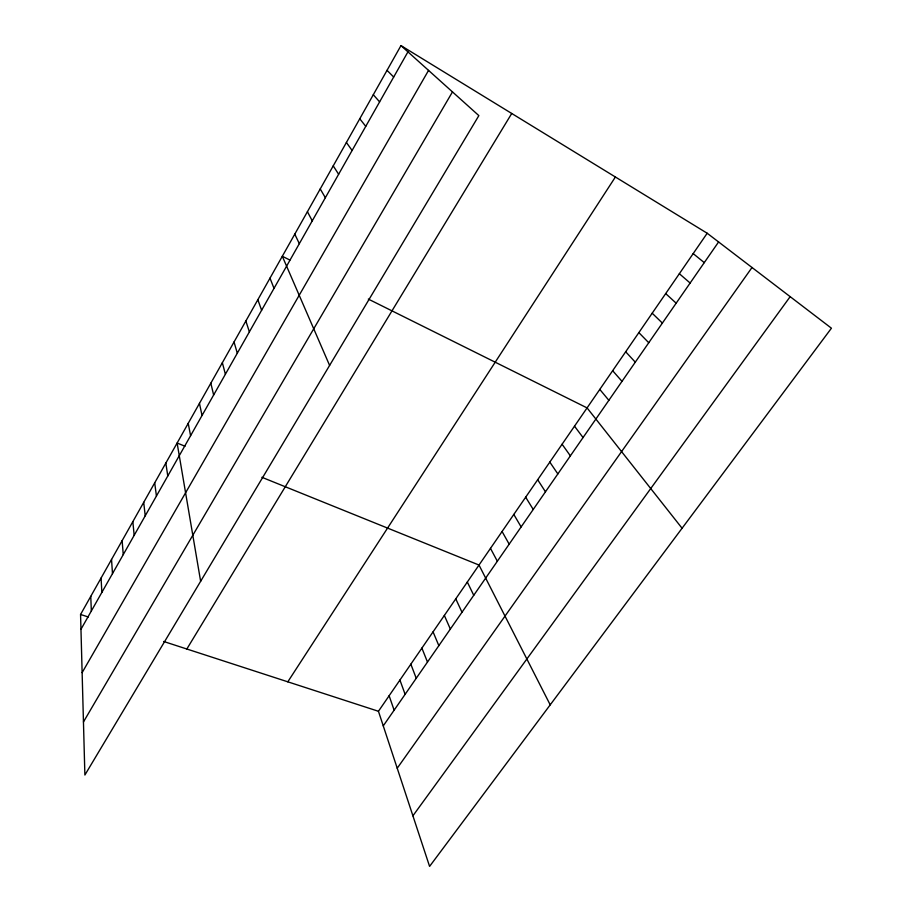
<?xml version="1.0" encoding="UTF-8"?>
<svg xmlns="http://www.w3.org/2000/svg" width="912" height="912" viewBox="0 0 912 912"><rect width="100%" height="100%" fill="white"/><g stroke="black" fill="none" stroke-linecap="round" stroke-linejoin="round"><path stroke-width="1.37" d="M400.972 45.6L478.857 115.619L84.884 775.029L80.564 614.471L400.972 45.6L707.188 233.244L831.436 328.206L429.586 866.4L378.446 711.28L707.188 233.244M80.963 629.303L407.938 51.859M82.126 672.646L428.549 70.395M83.459 721.951L452.477 91.907M186.835 649.013L511.735 113.476M287.804 681.823L615.395 176.996M383.257 725.884L718.588 241.965M397.222 768.223L752.012 267.501M412.908 815.818L790.168 296.662M80.564 614.471L88.316 616.991M163.658 641.478L378.446 711.28M185.022 446.23L177.122 443.038L200.64 581.297M261.892 477.295L479.005 565.041L550.21 704.851M289.891 260.057L282.31 256.283L329.608 365.427M368.311 299.079L587.077 407.903L682.073 528.242M693.177 253.604L704.269 262.622M679.349 273.714L690.133 283.028M665.692 293.584L676.168 303.183M652.194 313.215L662.374 323.087M387.041 70.338L393.676 77.041M638.856 332.606L648.751 342.741M625.678 351.77L635.288 362.167M373.304 94.723L379.609 101.87M612.659 370.705L621.995 381.353M599.788 389.413L608.851 400.311M359.761 118.765L365.758 126.346M574.503 426.178L583.042 437.555M562.088 444.235L570.376 455.852M346.4 142.477L352.1 150.469M549.811 462.099L557.848 473.932M537.67 479.746L545.467 491.796M333.233 165.87L338.626 174.26M525.665 497.188L533.224 509.455M513.809 514.448L521.128 526.919M320.237 188.932L325.345 197.71M502.079 531.502L509.17 544.168M490.474 548.363L497.348 561.233M307.424 211.687L312.246 220.841M467.32 582.038L473.75 595.285M294.781 234.145L299.33 243.664M455.772 598.831L461.985 612.26M444.349 615.44L450.346 629.052M433.063 631.868L438.843 645.65M421.891 648.101L427.477 662.055M269.998 278.137L274.01 288.363M410.845 664.164L416.237 678.289M399.923 680.044L405.122 694.328M257.845 299.706L261.619 310.262M389.128 695.753L394.121 710.186M245.864 320.99L249.375 331.865M234.031 341.989L237.302 353.195M222.357 362.725L225.389 374.228M210.832 383.188L213.636 394.987M199.454 403.389L202.031 415.484M188.214 423.339L190.585 435.708M165.836 463.068L167.774 475.984M154.698 482.847L156.431 496.025M143.708 502.364L145.225 515.804M132.844 521.641L134.167 535.333M122.128 540.679L123.257 554.61M111.538 559.466L112.484 573.637M101.084 578.037L101.848 592.424M90.767 596.368L91.337 610.983"/></g></svg>
